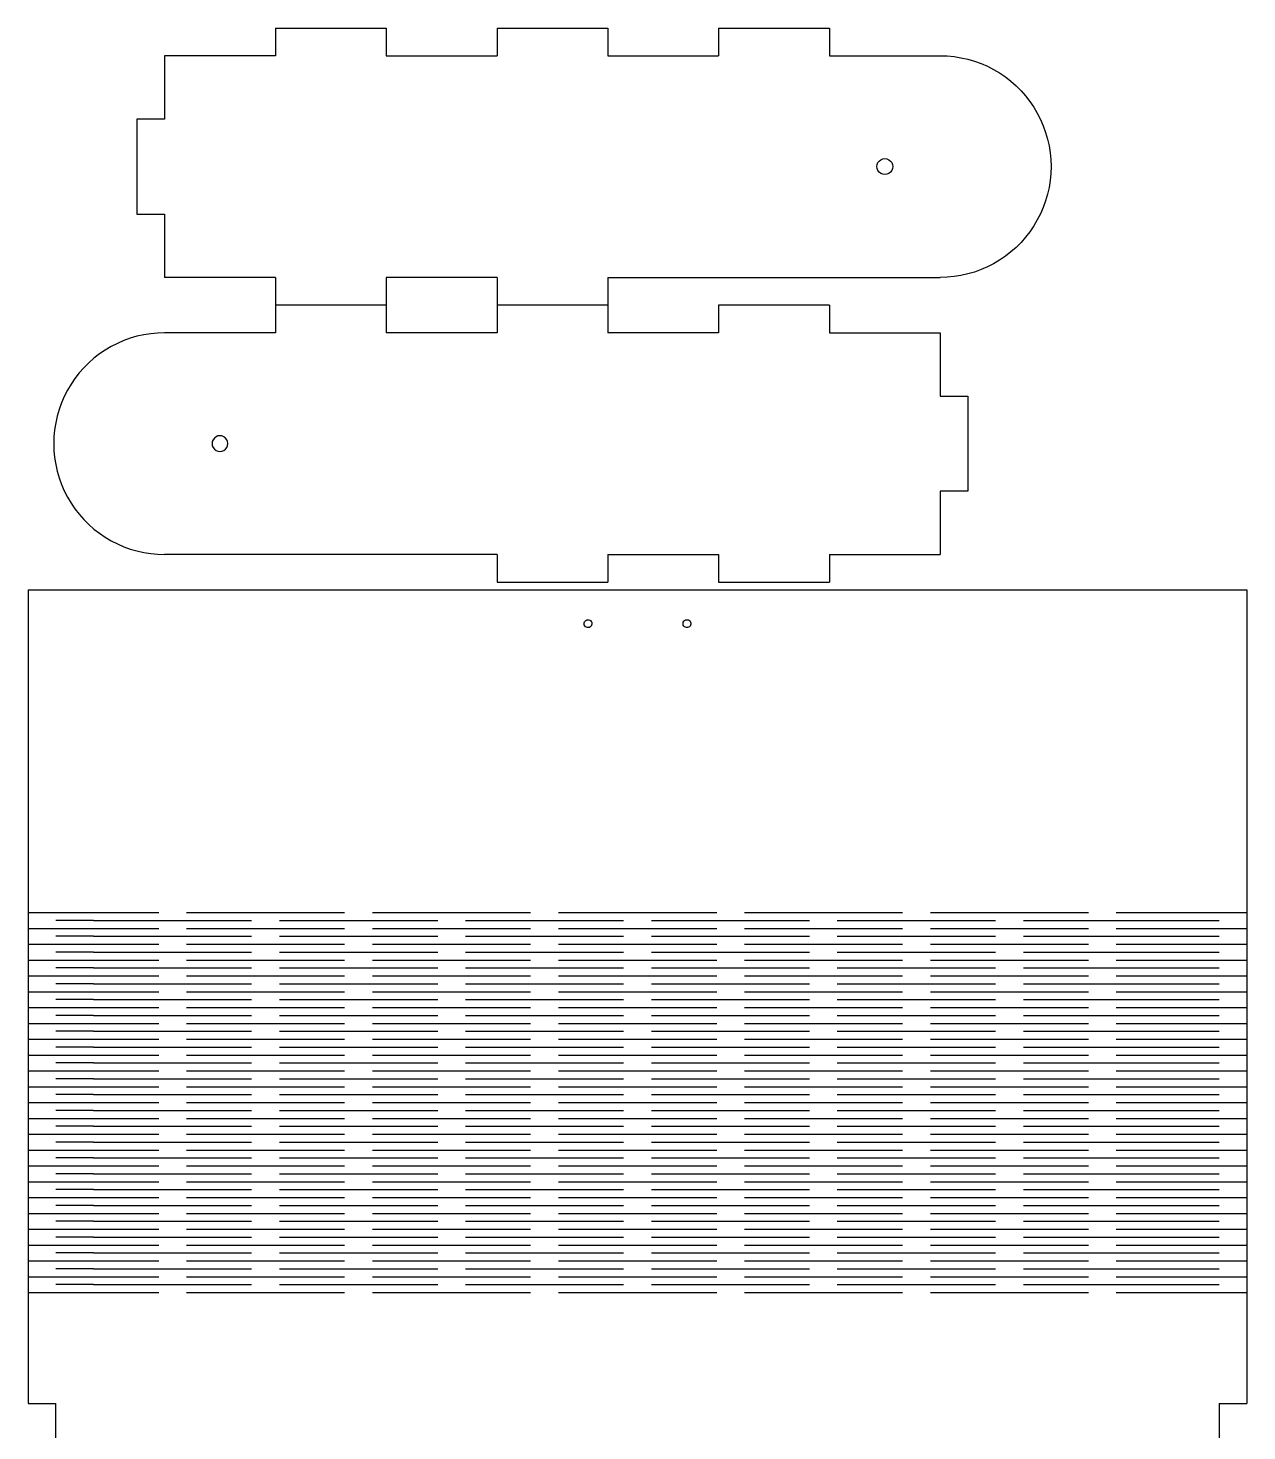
# Model space of a CAD drawing. Extents: x -122 to 122, y -277 to 277.
# Drawn here: x -122.2 to 122.2, y -4.5 to 276.8 of the extents above; entities that cross this region are included whole.
import ezdxf

# ---------------------------------------------------------------- set-up
doc = ezdxf.new("R2010")
doc.units = 0
doc.layers.get('0').update_dxf_attribs({"linetype": 'CONTINUOUS'})

msp = doc.modelspace()

# ---------------------------------------------------------------- linework, layer by layer
for p, q in [((-72.63, 276.81), (-50.41, 276.81)), ((-72.63, 276.81), (-72.63, 271.26)), ((-50.41, 276.81), (-50.41, 271.26)), ((-28.18, 276.81), (-5.96, 276.81)), ((-28.18, 276.81), (-28.18, 271.26)), ((-5.96, 276.81), (-5.96, 271.26)), ((16.27, 276.81), (16.27, 271.26)), ((16.27, 276.81), (38.49, 276.81)), ((38.49, 276.81), (38.49, 271.26)), ((-94.86, 271.26), (-94.86, 258.56)), ((-72.63, 271.26), (-94.86, 271.26)), ((-50.41, 271.26), (-28.18, 271.26)), ((-5.96, 271.26), (16.27, 271.26)), ((38.49, 271.26), (60.72, 271.26)), ((60.72, 271.26), (62.11, 271.21)), ((62.11, 271.21), (63.5, 271.08)), ((63.5, 271.08), (64.88, 270.86)), ((64.88, 270.86), (66.24, 270.56)), ((66.24, 270.56), (67.58, 270.17)), ((67.58, 270.17), (68.9, 269.7)), ((68.9, 269.7), (70.18, 269.14)), ((70.18, 269.14), (71.42, 268.51)), ((71.42, 268.51), (72.62, 267.8)), ((72.62, 267.8), (73.78, 267.01)), ((73.78, 267.01), (74.88, 266.16)), ((74.88, 266.16), (75.93, 265.23)), ((75.93, 265.23), (76.92, 264.25)), ((76.92, 264.25), (77.84, 263.2)), ((77.84, 263.2), (78.7, 262.1)), ((78.7, 262.1), (79.48, 260.94)), ((79.48, 260.94), (80.19, 259.74)), ((80.19, 259.74), (80.83, 258.49)), ((-94.86, 258.56), (-100.42, 258.56)), ((-100.42, 258.56), (-100.42, 239.51)), ((80.83, 258.49), (81.38, 257.21)), ((81.38, 257.21), (81.85, 255.9)), ((81.85, 255.9), (82.24, 254.56)), ((82.24, 254.56), (82.55, 253.2)), ((48.48, 250.15), (48.81, 250.41)), ((48.81, 250.41), (49.19, 250.57)), ((49.19, 250.57), (49.6, 250.62)), ((49.6, 250.62), (50.01, 250.57)), ((50.01, 250.57), (50.4, 250.41)), ((50.4, 250.41), (50.73, 250.15)), ((82.55, 253.2), (82.77, 251.82)), ((82.77, 251.82), (82.9, 250.43)), ((82.9, 250.43), (82.94, 249.03)), ((48.02, 249.03), (48.07, 249.44)), ((48.07, 248.62), (48.02, 249.03)), ((48.07, 249.44), (48.23, 249.83)), ((48.23, 248.24), (48.07, 248.62)), ((48.23, 249.83), (48.48, 250.15)), ((48.48, 247.91), (48.23, 248.24)), ((48.81, 247.66), (48.48, 247.91)), ((49.19, 247.5), (48.81, 247.66)), ((50.4, 247.66), (50.01, 247.5)), ((50.73, 247.91), (50.4, 247.66)), ((50.73, 250.15), (50.98, 249.83)), ((50.98, 248.24), (50.73, 247.91)), ((50.98, 249.83), (51.14, 249.44)), ((51.14, 248.62), (50.98, 248.24)), ((51.14, 249.44), (51.19, 249.03)), ((51.19, 249.03), (51.14, 248.62)), ((82.9, 247.64), (82.77, 246.25)), ((82.94, 249.03), (82.9, 247.64)), ((49.6, 247.44), (49.19, 247.5)), ((50.01, 247.5), (49.6, 247.44)), ((82.55, 244.87), (82.24, 243.5)), ((82.77, 246.25), (82.55, 244.87)), ((81.85, 242.16), (81.38, 240.85)), ((82.24, 243.5), (81.85, 242.16)), ((-100.42, 239.51), (-94.86, 239.51)), ((-94.86, 239.51), (-94.86, 226.81)), ((80.83, 239.57), (80.19, 238.32)), ((81.38, 240.85), (80.83, 239.57)), ((79.48, 237.12), (78.7, 235.97)), ((80.19, 238.32), (79.48, 237.12)), ((76.92, 233.82), (75.93, 232.83)), ((77.84, 234.86), (76.92, 233.82)), ((78.7, 235.97), (77.84, 234.86)), ((73.78, 231.05), (72.62, 230.27)), ((74.88, 231.91), (73.78, 231.05)), ((75.93, 232.83), (74.88, 231.91)), ((67.58, 227.89), (66.24, 227.5)), ((68.9, 228.37), (67.58, 227.89)), ((70.18, 228.92), (68.9, 228.37)), ((71.42, 229.56), (70.18, 228.92)), ((72.62, 230.27), (71.42, 229.56)), ((-72.63, 226.81), (-94.86, 226.81)), ((-72.63, 226.81), (-72.63, 221.25)), ((-50.41, 226.81), (-50.41, 221.25)), ((-28.18, 226.81), (-50.41, 226.81)), ((-28.18, 226.81), (-28.18, 221.25)), ((-5.96, 226.81), (-5.96, 221.25)), ((-5.96, 226.81), (60.72, 226.81)), ((62.11, 226.85), (60.72, 226.81)), ((63.5, 226.98), (62.11, 226.85)), ((64.88, 227.2), (63.5, 226.98)), ((66.24, 227.5), (64.88, 227.2)), ((-50.41, 221.25), (-72.63, 221.25)), ((-72.63, 221.25), (-72.63, 215.69)), ((-50.41, 221.25), (-50.41, 215.69)), ((-5.96, 221.25), (-28.18, 221.25)), ((-28.18, 221.25), (-28.18, 215.69)), ((-5.96, 221.25), (-5.96, 215.69)), ((16.27, 221.25), (16.27, 215.69)), ((38.49, 221.25), (16.27, 221.25)), ((38.49, 221.25), (38.49, 215.69)), ((-103.04, 214.13), (-104.32, 213.58)), ((-101.73, 214.61), (-103.04, 214.13)), ((-100.39, 215), (-101.73, 214.61)), ((-99.02, 215.3), (-100.39, 215)), ((-97.64, 215.52), (-99.02, 215.3)), ((-96.25, 215.65), (-97.64, 215.52)), ((-94.86, 215.69), (-96.25, 215.65)), ((-72.63, 215.69), (-94.86, 215.69)), ((-28.18, 215.69), (-50.41, 215.69)), ((16.27, 215.69), (-5.96, 215.69)), ((38.49, 215.69), (60.72, 215.69)), ((60.72, 215.69), (60.72, 202.99)), ((-107.92, 211.45), (-109.03, 210.59)), ((-106.77, 212.23), (-107.92, 211.45)), ((-105.57, 212.95), (-106.77, 212.23)), ((-104.32, 213.58), (-105.57, 212.95)), ((-111.06, 208.68), (-111.98, 207.64)), ((-110.07, 209.67), (-111.06, 208.68)), ((-109.03, 210.59), (-110.07, 209.67)), ((-112.84, 206.53), (-113.62, 205.38)), ((-111.98, 207.64), (-112.84, 206.53)), ((-114.97, 202.93), (-115.52, 201.65)), ((-114.33, 204.18), (-114.97, 202.93)), ((-113.62, 205.38), (-114.33, 204.18)), ((60.72, 202.99), (66.27, 202.99)), ((66.27, 202.99), (66.27, 183.94)), ((-116, 200.34), (-116.39, 199)), ((-115.52, 201.65), (-116, 200.34)), ((-116.69, 197.63), (-116.91, 196.25)), ((-116.39, 199), (-116.69, 197.63)), ((-117.04, 194.86), (-117.08, 193.47)), ((-116.91, 196.25), (-117.04, 194.86)), ((-85.12, 194.26), (-85.28, 193.88)), ((-84.87, 194.59), (-85.12, 194.26)), ((-84.54, 194.84), (-84.87, 194.59)), ((-84.16, 195), (-84.54, 194.84)), ((-83.75, 195.06), (-84.16, 195)), ((-83.34, 195), (-83.75, 195.06)), ((-82.95, 194.84), (-83.34, 195)), ((-82.62, 194.59), (-82.95, 194.84)), ((-82.37, 194.26), (-82.62, 194.59)), ((-82.21, 193.88), (-82.37, 194.26)), ((-117.08, 193.47), (-117.04, 192.07)), ((-117.04, 192.07), (-116.91, 190.68)), ((-85.28, 193.88), (-85.33, 193.47)), ((-85.33, 193.47), (-85.28, 193.06)), ((-85.28, 193.06), (-85.12, 192.68)), ((-85.12, 192.68), (-84.87, 192.35)), ((-84.87, 192.35), (-84.54, 192.09)), ((-84.54, 192.09), (-84.16, 191.94)), ((-84.16, 191.94), (-83.75, 191.88)), ((-83.75, 191.88), (-83.34, 191.94)), ((-83.34, 191.94), (-82.95, 192.09)), ((-82.95, 192.09), (-82.62, 192.35)), ((-82.62, 192.35), (-82.37, 192.68)), ((-82.37, 192.68), (-82.21, 193.06)), ((-82.16, 193.47), (-82.21, 193.88)), ((-82.21, 193.06), (-82.16, 193.47)), ((-116.91, 190.68), (-116.69, 189.3)), ((-116.69, 189.3), (-116.39, 187.94)), ((-116.39, 187.94), (-116, 186.6)), ((-116, 186.6), (-115.52, 185.29)), ((-115.52, 185.29), (-114.97, 184.01)), ((-114.97, 184.01), (-114.33, 182.76)), ((66.27, 183.94), (60.72, 183.94)), ((60.72, 183.94), (60.72, 171.24)), ((-114.33, 182.76), (-113.62, 181.56)), ((-113.62, 181.56), (-112.84, 180.41)), ((-112.84, 180.41), (-111.98, 179.3)), ((-111.98, 179.3), (-111.06, 178.26)), ((-111.06, 178.26), (-110.07, 177.27)), ((-110.07, 177.27), (-109.03, 176.34)), ((-109.03, 176.34), (-107.92, 175.49)), ((-107.92, 175.49), (-106.77, 174.7)), ((-106.77, 174.7), (-105.57, 173.99)), ((-105.57, 173.99), (-104.32, 173.36)), ((-104.32, 173.36), (-103.04, 172.8)), ((-103.04, 172.8), (-101.73, 172.33)), ((-101.73, 172.33), (-100.39, 171.94)), ((-100.39, 171.94), (-99.02, 171.64)), ((-99.02, 171.64), (-97.64, 171.42)), ((-97.64, 171.42), (-96.25, 171.29)), ((-96.25, 171.29), (-94.86, 171.24)), ((-28.18, 171.24), (-94.86, 171.24)), ((-28.18, 171.24), (-28.18, 165.69)), ((-5.96, 171.24), (16.27, 171.24)), ((-5.96, 171.24), (-5.96, 165.69)), ((16.27, 171.24), (16.27, 165.69)), ((38.49, 171.24), (60.72, 171.24)), ((38.49, 171.24), (38.49, 165.69)), ((-122.24, 164.12), (122.24, 164.12)), ((-122.24, 164.12), (-122.24, 1)), ((-28.18, 165.69), (-5.96, 165.69)), ((16.27, 165.69), (38.49, 165.69)), ((122.24, 164.12), (122.24, 1)), ((-10.7, 157.51), (-10.64, 157.71)), ((-10.64, 157.71), (-10.53, 157.88)), ((-10.53, 157.88), (-10.37, 158.02)), ((-10.37, 158.02), (-10.19, 158.12)), ((-10.19, 158.12), (-9.99, 158.16)), ((-9.99, 158.16), (-9.78, 158.15)), ((-9.78, 158.15), (-9.58, 158.09)), ((-9.58, 158.09), (-9.41, 157.97)), ((-9.41, 157.97), (-9.27, 157.82)), ((-9.27, 157.82), (-9.17, 157.64)), ((-9.17, 157.64), (-9.13, 157.43)), ((9.13, 157.46), (9.18, 157.66)), ((9.18, 157.66), (9.29, 157.84)), ((9.29, 157.84), (9.43, 157.99)), ((9.43, 157.99), (9.61, 158.1)), ((9.61, 158.1), (9.81, 158.15)), ((9.81, 158.15), (10.02, 158.16)), ((10.02, 158.16), (10.22, 158.11)), ((10.22, 158.11), (10.4, 158)), ((10.4, 158), (10.55, 157.86)), ((10.55, 157.86), (10.65, 157.68)), ((10.65, 157.68), (10.71, 157.48)), ((-10.71, 157.3), (-10.7, 157.51)), ((-10.67, 157.1), (-10.71, 157.3)), ((-10.57, 156.92), (-10.67, 157.1)), ((-10.44, 156.76), (-10.57, 156.92)), ((-10.26, 156.65), (-10.44, 156.76)), ((-10.06, 156.59), (-10.26, 156.65)), ((-9.86, 156.58), (-10.06, 156.59)), ((-9.65, 156.62), (-9.86, 156.58)), ((-9.47, 156.72), (-9.65, 156.62)), ((-9.32, 156.85), (-9.47, 156.72)), ((-9.2, 157.03), (-9.32, 156.85)), ((-9.14, 157.23), (-9.2, 157.03)), ((-9.13, 157.43), (-9.14, 157.23)), ((9.14, 157.26), (9.13, 157.46)), ((9.19, 157.06), (9.14, 157.26)), ((9.3, 156.88), (9.19, 157.06)), ((9.45, 156.73), (9.3, 156.88)), ((9.63, 156.63), (9.45, 156.73)), ((9.83, 156.58), (9.63, 156.63)), ((10.04, 156.58), (9.83, 156.58)), ((10.23, 156.64), (10.04, 156.58)), ((10.41, 156.74), (10.23, 156.64)), ((10.56, 156.89), (10.41, 156.74)), ((10.66, 157.07), (10.56, 156.89)), ((10.71, 157.27), (10.66, 157.07)), ((10.71, 157.48), (10.71, 157.27)), ((-122.24, 99.42), (-96.04, 99.42)), ((-90.49, 99.42), (-58.74, 99.42)), ((-53.18, 99.42), (-21.43, 99.42)), ((-15.87, 99.42), (15.88, 99.42)), ((21.43, 99.42), (53.18, 99.42)), ((58.74, 99.42), (90.49, 99.42)), ((96.04, 99.42), (122.24, 99.42)), ((-122.24, 96.25), (-96.04, 96.25)), ((-109.14, 97.84), (-116.68, 97.84)), ((-109.14, 97.84), (-77.39, 97.84)), ((-90.49, 96.25), (-58.74, 96.25)), ((-71.83, 97.84), (-40.08, 97.84)), ((-53.18, 96.25), (-21.43, 96.25)), ((-34.53, 97.84), (-2.78, 97.84)), ((-15.87, 96.25), (15.88, 96.25)), ((2.78, 97.84), (34.53, 97.84)), ((21.43, 96.25), (53.18, 96.25)), ((40.08, 97.84), (71.83, 97.84)), ((58.74, 96.25), (90.49, 96.25)), ((77.39, 97.84), (98.03, 97.84)), ((96.04, 96.25), (122.24, 96.25)), ((98.03, 97.84), (116.68, 97.84)), ((-122.24, 93.07), (-96.04, 93.07)), ((-109.14, 94.66), (-116.68, 94.66)), ((-109.14, 94.66), (-77.39, 94.66)), ((-90.49, 93.07), (-58.74, 93.07)), ((-71.83, 94.66), (-40.08, 94.66)), ((-53.18, 93.07), (-21.43, 93.07)), ((-34.53, 94.66), (-2.78, 94.66)), ((-15.87, 93.07), (15.88, 93.07)), ((2.78, 94.66), (34.53, 94.66)), ((21.43, 93.07), (53.18, 93.07)), ((40.08, 94.66), (71.83, 94.66)), ((58.74, 93.07), (90.49, 93.07)), ((77.39, 94.66), (98.03, 94.66)), ((96.04, 93.07), (122.24, 93.07)), ((98.03, 94.66), (116.68, 94.66)), ((-109.14, 91.49), (-116.68, 91.49)), ((-109.14, 91.49), (-77.39, 91.49)), ((-71.83, 91.49), (-40.08, 91.49)), ((-34.53, 91.49), (-2.78, 91.49)), ((2.78, 91.49), (34.53, 91.49)), ((40.08, 91.49), (71.83, 91.49)), ((77.39, 91.49), (98.03, 91.49)), ((98.03, 91.49), (116.68, 91.49)), ((-122.24, 89.9), (-96.04, 89.9)), ((-109.14, 88.31), (-116.68, 88.31)), ((-109.14, 88.31), (-77.39, 88.31)), ((-90.49, 89.9), (-58.74, 89.9)), ((-71.83, 88.31), (-40.08, 88.31)), ((-53.18, 89.9), (-21.43, 89.9)), ((-34.53, 88.31), (-2.78, 88.31)), ((-15.87, 89.9), (15.88, 89.9)), ((2.78, 88.31), (34.53, 88.31)), ((21.43, 89.9), (53.18, 89.9)), ((40.08, 88.31), (71.83, 88.31)), ((58.74, 89.9), (90.49, 89.9)), ((77.39, 88.31), (98.03, 88.31)), ((96.04, 89.9), (122.24, 89.9)), ((98.03, 88.31), (116.68, 88.31)), ((-122.24, 86.72), (-96.04, 86.72)), ((-109.14, 85.14), (-116.68, 85.14)), ((-109.14, 85.14), (-77.39, 85.14)), ((-90.49, 86.72), (-58.74, 86.72)), ((-71.83, 85.14), (-40.08, 85.14)), ((-53.18, 86.72), (-21.43, 86.72)), ((-34.53, 85.14), (-2.78, 85.14)), ((-15.87, 86.72), (15.88, 86.72)), ((2.78, 85.14), (34.53, 85.14)), ((21.43, 86.72), (53.18, 86.72)), ((40.08, 85.14), (71.83, 85.14)), ((58.74, 86.72), (90.49, 86.72)), ((77.39, 85.14), (98.03, 85.14)), ((96.04, 86.72), (122.24, 86.72)), ((98.03, 85.14), (116.68, 85.14)), ((-122.24, 83.55), (-96.04, 83.55)), ((-109.14, 81.96), (-116.68, 81.96)), ((-109.14, 81.96), (-77.39, 81.96)), ((-90.49, 83.55), (-58.74, 83.55)), ((-71.83, 81.96), (-40.08, 81.96)), ((-53.18, 83.55), (-21.43, 83.55)), ((-34.53, 81.96), (-2.78, 81.96)), ((-15.87, 83.55), (15.88, 83.55)), ((2.78, 81.96), (34.53, 81.96)), ((21.43, 83.55), (53.18, 83.55)), ((40.08, 81.96), (71.83, 81.96)), ((58.74, 83.55), (90.49, 83.55)), ((77.39, 81.96), (98.03, 81.96)), ((96.04, 83.55), (122.24, 83.55)), ((98.03, 81.96), (116.68, 81.96)), ((-122.24, 80.37), (-96.04, 80.37)), ((-109.14, 78.79), (-116.68, 78.79)), ((-109.14, 78.79), (-77.39, 78.79)), ((-90.49, 80.37), (-58.74, 80.37)), ((-71.83, 78.79), (-40.08, 78.79)), ((-53.18, 80.37), (-21.43, 80.37)), ((-34.53, 78.79), (-2.78, 78.79)), ((-15.87, 80.37), (15.88, 80.37)), ((2.78, 78.79), (34.53, 78.79)), ((21.43, 80.37), (53.18, 80.37)), ((40.08, 78.79), (71.83, 78.79)), ((58.74, 80.37), (90.49, 80.37)), ((77.39, 78.79), (98.03, 78.79)), ((96.04, 80.37), (122.24, 80.37)), ((98.03, 78.79), (116.68, 78.79)), ((-122.24, 77.2), (-96.04, 77.2)), ((-90.49, 77.2), (-58.74, 77.2)), ((-53.18, 77.2), (-21.43, 77.2)), ((-15.87, 77.2), (15.88, 77.2)), ((21.43, 77.2), (53.18, 77.2)), ((58.74, 77.2), (90.49, 77.2)), ((96.04, 77.2), (122.24, 77.2)), ((-122.24, 74.02), (-96.04, 74.02)), ((-109.14, 75.61), (-116.68, 75.61)), ((-109.14, 75.61), (-77.39, 75.61)), ((-90.49, 74.02), (-58.74, 74.02)), ((-71.83, 75.61), (-40.08, 75.61)), ((-53.18, 74.02), (-21.43, 74.02)), ((-34.53, 75.61), (-2.78, 75.61)), ((-15.87, 74.02), (15.88, 74.02)), ((2.78, 75.61), (34.53, 75.61)), ((21.43, 74.02), (53.18, 74.02)), ((40.08, 75.61), (71.83, 75.61)), ((58.74, 74.02), (90.49, 74.02)), ((77.39, 75.61), (98.03, 75.61)), ((96.04, 74.02), (122.24, 74.02)), ((98.03, 75.61), (116.68, 75.61)), ((-122.24, 70.85), (-96.04, 70.85)), ((-109.14, 72.44), (-116.68, 72.44)), ((-109.14, 72.44), (-77.39, 72.44)), ((-90.49, 70.85), (-58.74, 70.85)), ((-71.83, 72.44), (-40.08, 72.44)), ((-53.18, 70.85), (-21.43, 70.85)), ((-34.53, 72.44), (-2.78, 72.44)), ((-15.87, 70.85), (15.88, 70.85)), ((2.78, 72.44), (34.53, 72.44)), ((21.43, 70.85), (53.18, 70.85)), ((40.08, 72.44), (71.83, 72.44)), ((58.74, 70.85), (90.49, 70.85)), ((77.39, 72.44), (98.03, 72.44)), ((96.04, 70.85), (122.24, 70.85)), ((98.03, 72.44), (116.68, 72.44)), ((-122.24, 67.67), (-96.04, 67.67)), ((-109.14, 69.26), (-116.68, 69.26)), ((-109.14, 69.26), (-77.39, 69.26)), ((-90.49, 67.67), (-58.74, 67.67)), ((-71.83, 69.26), (-40.08, 69.26)), ((-53.18, 67.67), (-21.43, 67.67)), ((-34.53, 69.26), (-2.78, 69.26)), ((-15.87, 67.67), (15.88, 67.67)), ((2.78, 69.26), (34.53, 69.26)), ((21.43, 67.67), (53.18, 67.67)), ((40.08, 69.26), (71.83, 69.26)), ((58.74, 67.67), (90.49, 67.67)), ((77.39, 69.26), (98.03, 69.26)), ((96.04, 67.67), (122.24, 67.67)), ((98.03, 69.26), (116.68, 69.26)), ((-109.14, 66.09), (-116.68, 66.09)), ((-109.14, 66.09), (-77.39, 66.09)), ((-71.83, 66.09), (-40.08, 66.09)), ((-34.53, 66.09), (-2.78, 66.09)), ((2.78, 66.09), (34.53, 66.09)), ((40.08, 66.09), (71.83, 66.09)), ((77.39, 66.09), (98.03, 66.09)), ((98.03, 66.09), (116.68, 66.09)), ((-122.24, 64.5), (-96.04, 64.5)), ((-109.14, 62.91), (-116.68, 62.91)), ((-109.14, 62.91), (-77.39, 62.91)), ((-90.49, 64.5), (-58.74, 64.5)), ((-71.83, 62.91), (-40.08, 62.91)), ((-53.18, 64.5), (-21.43, 64.5)), ((-34.53, 62.91), (-2.78, 62.91)), ((-15.87, 64.5), (15.88, 64.5)), ((2.78, 62.91), (34.53, 62.91)), ((21.43, 64.5), (53.18, 64.5)), ((40.08, 62.91), (71.83, 62.91)), ((58.74, 64.5), (90.49, 64.5)), ((77.39, 62.91), (98.03, 62.91)), ((96.04, 64.5), (122.24, 64.5)), ((98.03, 62.91), (116.68, 62.91)), ((-122.24, 61.32), (-96.04, 61.32)), ((-109.14, 59.74), (-116.68, 59.74)), ((-109.14, 59.74), (-77.39, 59.74)), ((-90.49, 61.32), (-58.74, 61.32)), ((-71.83, 59.74), (-40.08, 59.74)), ((-53.18, 61.32), (-21.43, 61.32)), ((-34.53, 59.74), (-2.78, 59.74)), ((-15.87, 61.32), (15.88, 61.32)), ((2.78, 59.74), (34.53, 59.74)), ((21.43, 61.32), (53.18, 61.32)), ((40.08, 59.74), (71.83, 59.74)), ((58.74, 61.32), (90.49, 61.32)), ((77.39, 59.74), (98.03, 59.74)), ((96.04, 61.32), (122.24, 61.32)), ((98.03, 59.74), (116.68, 59.74)), ((-122.24, 58.15), (-96.04, 58.15)), ((-109.14, 56.56), (-116.68, 56.56)), ((-109.14, 56.56), (-77.39, 56.56)), ((-90.49, 58.15), (-58.74, 58.15)), ((-71.83, 56.56), (-40.08, 56.56)), ((-53.18, 58.15), (-21.43, 58.15)), ((-34.53, 56.56), (-2.78, 56.56)), ((-15.87, 58.15), (15.88, 58.15)), ((2.78, 56.56), (34.53, 56.56)), ((21.43, 58.15), (53.18, 58.15)), ((40.08, 56.56), (71.83, 56.56)), ((58.74, 58.15), (90.49, 58.15)), ((77.39, 56.56), (98.03, 56.56)), ((96.04, 58.15), (122.24, 58.15)), ((98.03, 56.56), (116.68, 56.56)), ((-122.24, 54.97), (-96.04, 54.97)), ((-90.49, 54.97), (-58.74, 54.97)), ((-53.18, 54.97), (-21.43, 54.97)), ((-15.87, 54.97), (15.88, 54.97)), ((21.43, 54.97), (53.18, 54.97)), ((58.74, 54.97), (90.49, 54.97)), ((96.04, 54.97), (122.24, 54.97)), ((-122.24, 51.8), (-96.04, 51.8)), ((-109.14, 53.39), (-116.68, 53.39)), ((-109.14, 53.39), (-77.39, 53.39)), ((-90.49, 51.8), (-58.74, 51.8)), ((-71.83, 53.39), (-40.08, 53.39)), ((-53.18, 51.8), (-21.43, 51.8)), ((-34.53, 53.39), (-2.78, 53.39)), ((-15.87, 51.8), (15.88, 51.8)), ((2.78, 53.39), (34.53, 53.39)), ((21.43, 51.8), (53.18, 51.8)), ((40.08, 53.39), (71.83, 53.39)), ((58.74, 51.8), (90.49, 51.8)), ((77.39, 53.39), (98.03, 53.39)), ((96.04, 51.8), (122.24, 51.8)), ((98.03, 53.39), (116.68, 53.39)), ((-122.24, 48.62), (-96.04, 48.62)), ((-109.14, 50.21), (-116.68, 50.21)), ((-109.14, 50.21), (-77.39, 50.21)), ((-90.49, 48.62), (-58.74, 48.62)), ((-71.83, 50.21), (-40.08, 50.21)), ((-53.18, 48.62), (-21.43, 48.62)), ((-34.53, 50.21), (-2.78, 50.21)), ((-15.87, 48.62), (15.88, 48.62)), ((2.78, 50.21), (34.53, 50.21)), ((21.43, 48.62), (53.18, 48.62)), ((40.08, 50.21), (71.83, 50.21)), ((58.74, 48.62), (90.49, 48.62)), ((77.39, 50.21), (98.03, 50.21)), ((96.04, 48.62), (122.24, 48.62)), ((98.03, 50.21), (116.68, 50.21)), ((-122.24, 45.45), (-96.04, 45.45)), ((-109.14, 47.04), (-116.68, 47.04)), ((-109.14, 47.04), (-77.39, 47.04)), ((-90.49, 45.45), (-58.74, 45.45)), ((-71.83, 47.04), (-40.08, 47.04)), ((-53.18, 45.45), (-21.43, 45.45)), ((-34.53, 47.04), (-2.78, 47.04)), ((-15.87, 45.45), (15.88, 45.45)), ((2.78, 47.04), (34.53, 47.04)), ((21.43, 45.45), (53.18, 45.45)), ((40.08, 47.04), (71.83, 47.04)), ((58.74, 45.45), (90.49, 45.45)), ((77.39, 47.04), (98.03, 47.04)), ((96.04, 45.45), (122.24, 45.45)), ((98.03, 47.04), (116.68, 47.04)), ((-122.24, 42.27), (-96.04, 42.27)), ((-109.14, 43.86), (-116.68, 43.86)), ((-109.14, 43.86), (-77.39, 43.86)), ((-90.49, 42.27), (-58.74, 42.27)), ((-71.83, 43.86), (-40.08, 43.86)), ((-53.18, 42.27), (-21.43, 42.27)), ((-34.53, 43.86), (-2.78, 43.86)), ((-15.87, 42.27), (15.88, 42.27)), ((2.78, 43.86), (34.53, 43.86)), ((21.43, 42.27), (53.18, 42.27)), ((40.08, 43.86), (71.83, 43.86)), ((58.74, 42.27), (90.49, 42.27)), ((77.39, 43.86), (98.03, 43.86)), ((96.04, 42.27), (122.24, 42.27)), ((98.03, 43.86), (116.68, 43.86)), ((-109.14, 40.69), (-116.68, 40.69)), ((-109.14, 40.69), (-77.39, 40.69)), ((-71.83, 40.69), (-40.08, 40.69)), ((-34.53, 40.69), (-2.78, 40.69)), ((2.78, 40.69), (34.53, 40.69)), ((40.08, 40.69), (71.83, 40.69)), ((77.39, 40.69), (98.03, 40.69)), ((98.03, 40.69), (116.68, 40.69)), ((-122.24, 39.1), (-96.04, 39.1)), ((-109.14, 37.51), (-116.68, 37.51)), ((-109.14, 37.51), (-77.39, 37.51)), ((-90.49, 39.1), (-58.74, 39.1)), ((-71.83, 37.51), (-40.08, 37.51)), ((-53.18, 39.1), (-21.43, 39.1)), ((-34.53, 37.51), (-2.78, 37.51)), ((-15.87, 39.1), (15.88, 39.1)), ((2.78, 37.51), (34.53, 37.51)), ((21.43, 39.1), (53.18, 39.1)), ((40.08, 37.51), (71.83, 37.51)), ((58.74, 39.1), (90.49, 39.1)), ((77.39, 37.51), (98.03, 37.51)), ((96.04, 39.1), (122.24, 39.1)), ((98.03, 37.51), (116.68, 37.51)), ((-122.24, 35.92), (-96.04, 35.92)), ((-109.14, 34.34), (-116.68, 34.34)), ((-109.14, 34.34), (-77.39, 34.34)), ((-90.49, 35.92), (-58.74, 35.92)), ((-71.83, 34.34), (-40.08, 34.34)), ((-53.18, 35.92), (-21.43, 35.92)), ((-34.53, 34.34), (-2.78, 34.34)), ((-15.87, 35.92), (15.88, 35.92)), ((2.78, 34.34), (34.53, 34.34)), ((21.43, 35.92), (53.18, 35.92)), ((40.08, 34.34), (71.83, 34.34)), ((58.74, 35.92), (90.49, 35.92)), ((77.39, 34.34), (98.03, 34.34)), ((96.04, 35.92), (122.24, 35.92)), ((98.03, 34.34), (116.68, 34.34)), ((-122.24, 32.75), (-96.04, 32.75)), ((-109.14, 31.16), (-116.68, 31.16)), ((-109.14, 31.16), (-77.39, 31.16)), ((-90.49, 32.75), (-58.74, 32.75)), ((-71.83, 31.16), (-40.08, 31.16)), ((-53.18, 32.75), (-21.43, 32.75)), ((-34.53, 31.16), (-2.78, 31.16)), ((-15.87, 32.75), (15.88, 32.75)), ((2.78, 31.16), (34.53, 31.16)), ((21.43, 32.75), (53.18, 32.75)), ((40.08, 31.16), (71.83, 31.16)), ((58.74, 32.75), (90.49, 32.75)), ((77.39, 31.16), (98.03, 31.16)), ((96.04, 32.75), (122.24, 32.75)), ((98.03, 31.16), (116.68, 31.16)), ((-122.24, 29.57), (-96.04, 29.57)), ((-90.49, 29.57), (-58.74, 29.57)), ((-53.18, 29.57), (-21.43, 29.57)), ((-15.87, 29.57), (15.88, 29.57)), ((21.43, 29.57), (53.18, 29.57)), ((58.74, 29.57), (90.49, 29.57)), ((96.04, 29.57), (122.24, 29.57)), ((-122.24, 26.4), (-96.04, 26.4)), ((-109.14, 27.99), (-116.68, 27.99)), ((-109.14, 27.99), (-77.39, 27.99)), ((-90.49, 26.4), (-58.74, 26.4)), ((-71.83, 27.99), (-40.08, 27.99)), ((-53.18, 26.4), (-21.43, 26.4)), ((-34.53, 27.99), (-2.78, 27.99)), ((-15.87, 26.4), (15.88, 26.4)), ((2.78, 27.99), (34.53, 27.99)), ((21.43, 26.4), (53.18, 26.4)), ((40.08, 27.99), (71.83, 27.99)), ((58.74, 26.4), (90.49, 26.4)), ((77.39, 27.99), (98.03, 27.99)), ((96.04, 26.4), (122.24, 26.4)), ((98.03, 27.99), (116.68, 27.99)), ((-122.24, 23.22), (-96.04, 23.22)), ((-109.14, 24.81), (-116.68, 24.81)), ((-109.14, 24.81), (-77.39, 24.81)), ((-90.49, 23.22), (-58.74, 23.22)), ((-71.83, 24.81), (-40.08, 24.81)), ((-53.18, 23.22), (-21.43, 23.22)), ((-34.53, 24.81), (-2.78, 24.81)), ((-15.87, 23.22), (15.88, 23.22)), ((2.78, 24.81), (34.53, 24.81)), ((21.43, 23.22), (53.18, 23.22)), ((40.08, 24.81), (71.83, 24.81)), ((58.74, 23.22), (90.49, 23.22)), ((77.39, 24.81), (98.03, 24.81)), ((96.04, 23.22), (122.24, 23.22)), ((98.03, 24.81), (116.68, 24.81)), ((-122.24, 1), (-116.68, 1)), ((-116.68, -21.23), (-116.68, 1)), ((116.68, 1), (122.24, 1)), ((116.68, 1), (116.68, -21.23))]:
    msp.add_line(p, q)

doc.saveas('drawing.dxf')
